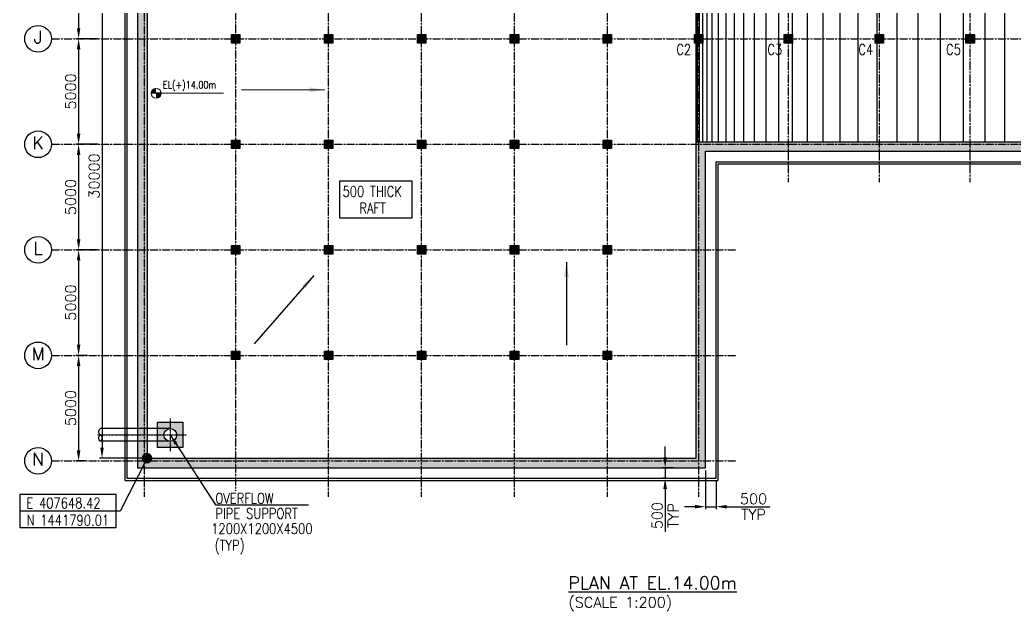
# Model space of a CAD drawing. Header units: millimetres. Extents: x -7644 to 230040, y 17031 to 222323.
# Drawn here: x 7706 to 54782, y 145647 to 173661 of the extents above; entities that cross this region are included whole.
import ezdxf
from ezdxf.enums import TextEntityAlignment as Align

# ---------------------------------------------------------------- set-up
doc = ezdxf.new("R2010")
doc.units = ezdxf.units.MM
doc.header["$LTSCALE"] = 4
doc.header["$MEASUREMENT"] = 0
doc.header["$PDMODE"] = 34
doc.linetypes.add('CENTER', pattern=[2, 1.25, -0.25, 0.25, -0.25])
doc.linetypes.add('HIDDEN', pattern=[0.375, 0.25, -0.125])
doc.layers.get('0').update_dxf_attribs({"color": 8})
doc.layers.add('C - E - Text 2.5', color=3, linetype='CENTER', lineweight=35)
doc.layers.add('Object', color=7, linetype='Continuous', lineweight=0)
for name, color, linetype in [('CENTER', 252, 'CENTER'), ('COLUMN', 7, 'Continuous'), ('DIM', 8, 'Continuous'), ('GD NAME', 6, 'CENTER'), ('GRID', 8, 'CENTER'), ('HATCH', 253, 'Continuous'), ('PCC', 8, 'HIDDEN'), ('PIPE LINE(MOTOR)', 142, 'Continuous'), ('RAMP', 1, 'Continuous'), ('RCC WALL', 7, 'Continuous'), ('txt-1', 7, 'Continuous'), ('txt-2', 7, 'Continuous')]:
    doc.layers.add(name, color=color, linetype=linetype)
doc.styles.add('Mano', font='romand.shx', dxfattribs={"height": 3})
doc.styles.add('ROMANS', font='ROMANS')
doc.dimstyles.new('1-75N', dxfattribs={"dimscale": 75, "dimtxt": 5, "dimasz": 5, "dimexe": 1.25, "dimexo": 1.25, "dimgap": 1.25, "dimtad": 1, "dimdec": 0, "dimdsep": 46, "dimtxsty": 'ROMANS', "dimcen": 1, "dimclrd": 8, "dimclre": 8, "dimclrt": 5, "dimadec": 0, "dimazin": 0, "dimtfac": 1, "dimtdec": 0, "dimtmove": 0, "dimatfit": 3, "dimfxl": 1, "dimarcsym": 0})

# ---------------------------------------------------------------- blocks, each defined once
blk = doc.blocks.new('*D92')
at = {"layer": 'DEFPOINTS', "color": 0, "transparency": 16777216}
for p in [(13725, 182890), (11596, 152891), (13725, 152891)]:
    blk.add_point(p, dxfattribs=at)
at = {"layer": 'DIM', "color": 8, "lineweight": -2, "transparency": 16777216}
for p, q in [((13600, 182890), (11471, 182890)), ((11596, 182390), (11596, 153391)), ((13600, 152891), (11471, 152891))]:
    blk.add_line(p, q, dxfattribs=at)
at = {"layer": 'DIM', "color": 8, "transparency": 16777216}
for points in [[(11512, 182390), (11679, 182390), (11596, 182890)], [(11512, 153391), (11679, 153391), (11596, 152891)]]:
    blk.add_solid(points, dxfattribs=at)
at = {"layer": 'DIM', "color": 5, "transparency": 16777216, "insert": (11221, 166260), "char_height": 500, "attachment_point": 5, "rotation": 90, "style": 'ROMANS'}
blk.add_mtext('30000', dxfattribs=at)
blk = doc.blocks.new('*D93')
at = {"layer": 'DEFPOINTS', "color": 0, "transparency": 16777216}
for p in [(40175, 152441), (40675, 151941), (40675, 150595)]:
    blk.add_point(p, dxfattribs=at)
at = {"layer": 'DIM', "color": 8, "lineweight": -2, "transparency": 16777216}
for p, q in [((40175, 152316), (40175, 150470)), ((40675, 151816), (40675, 150470)), ((39675, 150595), (39175, 150595)), ((40175, 150595), (40675, 150595)), ((41175, 150595), (43211, 150595))]:
    blk.add_line(p, q, dxfattribs=at)
at = {"layer": 'DIM', "color": 8, "transparency": 16777216}
for points in [[(39675, 150679), (39675, 150512), (40175, 150595)], [(41175, 150679), (41175, 150512), (40675, 150595)]]:
    blk.add_solid(points, dxfattribs=at)
at = {"layer": 'DIM', "color": 5, "transparency": 16777216, "char_height": 500, "attachment_point": 5, "style": 'ROMANS'}
for s, insert in [('500', (42443, 150970)), ('TYP', (42443, 150220))]:
    blk.add_mtext(s, dxfattribs=dict(at, insert=insert))
blk = doc.blocks.new('A$C0F1F3829')
at = {"layer": 'RAMP', "color": 252}
for p, q in [((13238, 15017), (-1762, 15017)), ((29163, 15017), (14163, 15017)), ((13238, 417), (-1762, 417))]:
    blk.add_line(p, q, dxfattribs=at)
for points in [[(-1762, 14967), (13238, 14967)], [(-1762, 14867), (13238, 14867)], [(-1762, 14717), (13238, 14717)], [(14163, 14967), (29163, 14967)], [(14163, 14867), (29163, 14867)], [(14163, 14717), (29163, 14717)], [(-1762, 14517), (13238, 14517)], [(-1762, 14267), (13238, 14267)], [(14163, 14517), (29163, 14517)], [(14163, 14267), (29163, 14267)], [(-1762, 13967), (13238, 13967)], [(14163, 13967), (29163, 13967)], [(-1762, 13617), (13238, 13617)], [(-1762, 13217), (13238, 13217)], [(14163, 13617), (29163, 13617)], [(14163, 13217), (29163, 13217)], [(-1762, 12767), (13238, 12767)], [(14163, 12767), (29163, 12767)], [(-1762, 12267), (13238, 12267)], [(14163, 12267), (29163, 12267)], [(-1762, 11717), (13238, 11717)], [(14163, 11717), (29163, 11717)], [(-1762, 11117), (13238, 11117)], [(14163, 11117), (29163, 11117)], [(-1762, 10467), (13238, 10467)], [(14163, 10467), (29163, 10467)], [(-1762, 9767), (13238, 9767)], [(14163, 9767), (29163, 9767)], [(-1762, 9017), (13238, 9017)], [(14163, 9017), (29163, 9017)], [(-1762, 8217), (13238, 8217)], [(14163, 8217), (29163, 8217)], [(-1762, 7367), (13238, 7367)], [(14163, 7367), (29163, 7367)], [(-1762, 6467), (13238, 6467)], [(14163, 6467), (29163, 6467)], [(-1762, 5517), (13238, 5517)], [(14163, 5517), (29163, 5517)], [(-1762, 4517), (13238, 4517)], [(14163, 4517), (29163, 4517)], [(-1762, 3467), (13238, 3467)], [(14163, 3467), (29163, 3467)], [(-1762, 2367), (13238, 2367)], [(14163, 2367), (29163, 2367)], [(-1762, 1340), (13238, 1340)], [(14163, 1340), (29163, 1340)], [(-1762, 417), (13238, 417)], [(14163, 417), (29163, 417)]]:
    blk.add_lwpolyline(points, dxfattribs=at)
blk = doc.blocks.new('*D102')
at = {"layer": 'DEFPOINTS', "color": 0, "transparency": 16777216}
for p in [(11877, 177765), (10487, 172765), (11525, 172765)]:
    blk.add_point(p, dxfattribs=at)
at = {"layer": 'DIM', "color": 8, "lineweight": -2, "transparency": 16777216}
for p, q in [((11752, 177765), (10362, 177765)), ((10487, 177265), (10487, 173265)), ((11400, 172765), (10362, 172765))]:
    blk.add_line(p, q, dxfattribs=at)
at = {"layer": 'DIM', "color": 8, "transparency": 16777216}
for points in [[(10403, 177265), (10570, 177265), (10487, 177765)], [(10403, 173265), (10570, 173265), (10487, 172765)]]:
    blk.add_solid(points, dxfattribs=at)
at = {"layer": 'DIM', "color": 5, "transparency": 16777216, "insert": (10112, 175265), "char_height": 500, "attachment_point": 5, "rotation": 90, "style": 'ROMANS'}
blk.add_mtext('5000', dxfattribs=at)
blk = doc.blocks.new('*D103')
at = {"layer": 'DEFPOINTS', "color": 0, "transparency": 16777216}
for p in [(11525, 172765), (10487, 167765), (11525, 167765)]:
    blk.add_point(p, dxfattribs=at)
at = {"layer": 'DIM', "color": 8, "lineweight": -2, "transparency": 16777216}
for p, q in [((11400, 172765), (10362, 172765)), ((10487, 172265), (10487, 168265)), ((11400, 167765), (10362, 167765))]:
    blk.add_line(p, q, dxfattribs=at)
at = {"layer": 'DIM', "color": 8, "transparency": 16777216}
for points in [[(10403, 172265), (10570, 172265), (10487, 172765)], [(10403, 168265), (10570, 168265), (10487, 167765)]]:
    blk.add_solid(points, dxfattribs=at)
at = {"layer": 'DIM', "color": 5, "transparency": 16777216, "insert": (10112, 170265), "char_height": 500, "attachment_point": 5, "rotation": 90, "style": 'ROMANS'}
blk.add_mtext('5000', dxfattribs=at)
blk = doc.blocks.new('*D104')
at = {"layer": 'DEFPOINTS', "color": 0, "transparency": 16777216}
for p in [(11525, 167765), (10487, 162765), (11525, 162765)]:
    blk.add_point(p, dxfattribs=at)
at = {"layer": 'DIM', "color": 8, "lineweight": -2, "transparency": 16777216}
for p, q in [((11400, 167765), (10362, 167765)), ((10487, 167265), (10487, 163265)), ((11400, 162765), (10362, 162765))]:
    blk.add_line(p, q, dxfattribs=at)
at = {"layer": 'DIM', "color": 8, "transparency": 16777216}
for points in [[(10403, 167265), (10570, 167265), (10487, 167765)], [(10403, 163265), (10570, 163265), (10487, 162765)]]:
    blk.add_solid(points, dxfattribs=at)
at = {"layer": 'DIM', "color": 5, "transparency": 16777216, "insert": (10112, 165265), "char_height": 500, "attachment_point": 5, "rotation": 90, "style": 'ROMANS'}
blk.add_mtext('5000', dxfattribs=at)
blk = doc.blocks.new('*D130')
at = {"layer": 'DEFPOINTS', "color": 0, "transparency": 16777216}
for p in [(10999, 162765), (10487, 157765), (10525, 157765)]:
    blk.add_point(p, dxfattribs=at)
at = {"layer": 'DIM', "color": 8, "lineweight": -2, "transparency": 16777216}
for p, q in [((10874, 162765), (10362, 162765)), ((10487, 162265), (10487, 158265)), ((10400, 157765), (10362, 157765))]:
    blk.add_line(p, q, dxfattribs=at)
at = {"layer": 'DIM', "color": 8, "transparency": 16777216}
for points in [[(10403, 162265), (10570, 162265), (10487, 162765)], [(10403, 158265), (10570, 158265), (10487, 157765)]]:
    blk.add_solid(points, dxfattribs=at)
at = {"layer": 'DIM', "color": 5, "transparency": 16777216, "insert": (10112, 160265), "char_height": 500, "attachment_point": 5, "rotation": 90, "style": 'ROMANS'}
blk.add_mtext('5000', dxfattribs=at)
blk = doc.blocks.new('*D131')
at = {"layer": 'DEFPOINTS', "color": 0, "transparency": 16777216}
for p in [(11029, 157765), (10487, 152765), (10940, 152765)]:
    blk.add_point(p, dxfattribs=at)
at = {"layer": 'DIM', "color": 8, "lineweight": -2, "transparency": 16777216}
for p, q in [((10904, 157765), (10362, 157765)), ((10487, 157265), (10487, 153265)), ((10815, 152765), (10362, 152765))]:
    blk.add_line(p, q, dxfattribs=at)
at = {"layer": 'DIM', "color": 8, "transparency": 16777216}
for points in [[(10403, 157265), (10570, 157265), (10487, 157765)], [(10403, 153265), (10570, 153265), (10487, 152765)]]:
    blk.add_solid(points, dxfattribs=at)
at = {"layer": 'DIM', "color": 5, "transparency": 16777216, "insert": (10112, 155265), "char_height": 500, "attachment_point": 5, "rotation": 90, "style": 'ROMANS'}
blk.add_mtext('5000', dxfattribs=at)
blk = doc.blocks.new('COL-AECS')
at = {"layer": 'HATCH'}
h = blk.add_hatch(color=256, dxfattribs=at)
h.dxf.hatch_style = 1
h.paths.add_polyline_path([(200, 200), (200, -200), (-200, -200), (-200, 200)])
at = {"layer": 'RCC WALL'}
blk.add_lwpolyline([(-200, -200), (200, -200), (200, 200), (-200, 200)], close=True, dxfattribs=at)
blk = doc.blocks.new('A$C0DDC0B59')
at = {"layer": 'HATCH'}
h = blk.add_hatch(color=256, dxfattribs=at)
h.dxf.hatch_style = 1
h.paths.add_polyline_path([(-300, 0), (-450, 0, -0.556523), (200, 403), (200, 224, 0.648232)], flags=17)
h.paths.add_polyline_path([(-335, -300), (200, -300), (200, -224, 0.213422), (300, 0), (450, 0, -0.6885)])
h.paths.add_polyline_path([(450, 0), (300, 0, 0.213422), (200, 224), (200, 403, -0.284915)], flags=17)
h.paths.add_polyline_path([(0, -300), (-335, -300, -0.184483), (-450, 0), (-300, 0, 0.414214)])
h.paths.add_polyline_path([(200, -300), (0, -300, 0.184483), (200, -224)], flags=17)
h.paths.add_polyline_path([(-300, -600), (-600, -600), (-600, -300), (-335, -300, 0.027731), (-300, -335)])
h.paths.add_polyline_path([(600, -600), (300, -600), (300, -335, 0.213305), (450, 0), (600, 0)])
h.paths.add_polyline_path([(600, 0), (450, 0, 0.284915), (200, 403), (200, 600), (600, 600)])
h.paths.add_polyline_path([(200, 403, 0.556523), (-450, 0), (-600, 0), (-600, 600), (200, 600)])
h.paths.add_polyline_path([(-335, -300), (-600, -300), (-600, 0), (-450, 0, 0.184483)])
h.paths.add_polyline_path([(300, -600), (-300, -600), (-300, -335, 0.382222), (300, -335)])
at = {"layer": 'CENTER', "ltscale": 0.1}
for points in [[(0, -3444), (0, 749)], [(-778, 0), (773, 0)]]:
    blk.add_lwpolyline(points, dxfattribs=at)
at = {"layer": 'PIPE LINE(MOTOR)', "linetype": 'HIDDEN'}
for points in [[(-300, 0), (-300, -3303)], [(300, 0), (300, -3303)]]:
    blk.add_lwpolyline(points, dxfattribs=at)
at = {"layer": 'PIPE LINE(MOTOR)'}
for points in [[(300, -3303, 0.563333), (0, -3303, -0.563333), (-300, -3303, -1.111131)], [(300, -3303, -0.563333), (0, -3303)]]:
    blk.add_lwpolyline(points, format="xyb", dxfattribs=at)
blk.add_circle((0, 0), 300, dxfattribs=at)
at = {"layer": 'RCC WALL'}
blk.add_lwpolyline([(-600, 600), (600, 600), (600, -600), (-600, -600)], close=True, dxfattribs=at)
blk = doc.blocks.new('*D127')
at = {"layer": 'DEFPOINTS', "color": 0, "transparency": 16777216}
for p in [(38781, 152441), (38258, 151941), (38439, 151941)]:
    blk.add_point(p, dxfattribs=at)
at = {"layer": 'DIM', "color": 8, "lineweight": -2, "transparency": 16777216}
for p, q in [((38258, 152941), (38258, 153441)), ((38656, 152441), (38133, 152441)), ((38258, 152441), (38258, 151941)), ((38314, 151941), (38133, 151941)), ((38258, 151441), (38258, 149405))]:
    blk.add_line(p, q, dxfattribs=at)
at = {"layer": 'DIM', "color": 8, "transparency": 16777216}
for points in [[(38175, 152941), (38341, 152941), (38258, 152441)], [(38175, 151441), (38341, 151441), (38258, 151941)]]:
    blk.add_solid(points, dxfattribs=at)
at = {"layer": 'DIM', "color": 5, "transparency": 16777216, "char_height": 500, "attachment_point": 5, "rotation": 90, "style": 'ROMANS'}
for s, insert in [('500', (37883, 150173)), ('TYP', (38633, 150173))]:
    blk.add_mtext(s, dxfattribs=dict(at, insert=insert))
blk = doc.blocks.new('A$C472B03D5')
at = {"layer": 'DIM'}
h = blk.add_hatch(color=1, dxfattribs=at)
h.dxf.hatch_style = 1
h.paths.add_polyline_path([(0, 0), (-238, 0), (-238, -238, 0.414214)])
h.paths.add_polyline_path([(-238, 0), (-238, 238, 0.414214), (-476, 0)])
at = {"layer": 'DIM', "color": 1}
blk.add_line((0, 0), (-476, 0), dxfattribs=at)
at = {"layer": 'Object'}
blk.add_lwpolyline([(0, 0), (2950, 0)], dxfattribs=at)
blk.add_circle((-238, 0), 238, dxfattribs=at)

msp = doc.modelspace()

# ---------------------------------------------------------------- hatches: boundary and pattern name
at = {"layer": 'HATCH'}
h = msp.add_hatch(color=256, dxfattribs=at)
h.dxf.hatch_style = 1
h.paths.add_polyline_path([(39725.2, 167890.3), (56825.2, 167890.3), (56825.3, 182890.3), (13725.2, 182890.3), (13725.2, 152890.5), (39725.2, 152890.5)], flags=16)
h.paths.add_polyline_path([(40175.2, 167440.3), (57525.2, 167440.3), (57525.3, 183340.3), (13275.2, 183340.3), (13275.2, 152440.5), (40175.2, 152440.5)])

# ---------------------------------------------------------------- linework, layer by layer
at = {"elevation": -30}
msp.add_lwpolyline([(12265.2, 151168.5), (7705.9, 151168.5), (7705.9, 149613.3), (12265.2, 149613.3)], close=True, dxfattribs=at)
at = {"layer": 'DIM', "color": 7, "linetype": 'Continuous'}
msp.add_lwpolyline([(26278.5, 166024.6), (22833.1, 166024.6), (22833.1, 164280.1), (26278.5, 164280.1)], close=True, dxfattribs=at)
at = {"layer": 'GRID'}
for points in [[(13600.2, 151067.2), (13600.2, 221059.9)], [(17925.2, 151346.2), (17925.2, 221059.9)], [(22325.2, 151067.2), (22325.2, 221059.9)], [(26725.2, 151067.2), (26725.2, 221059.9)], [(31125.2, 151067.2), (31125.2, 221059.9)], [(35525.2, 151067.2), (35525.2, 221059.9)], [(39850.2, 151067.2), (39850.2, 221059.9)], [(44100.2, 165969.1), (44100.2, 221059.9)], [(48400.2, 165969.1), (48400.2, 221059.9)], [(52700.2, 165969.1), (52700.2, 221059.9)], [(9197.6, 172765.3), (58935.7, 172765.3)], [(9197.6, 167765.3), (58935.7, 167765.3)], [(9197.6, 162765.3), (41605.6, 162765.3)], [(9197.6, 157765.3), (41605.6, 157765.3)], [(9197.6, 152765.3), (41605.6, 152765.3)]]:
    msp.add_lwpolyline(points, dxfattribs=at)
at = {"layer": 'PCC'}
msp.add_lwpolyline([(12675.2, 179152.8), (12675.2, 151840.5), (40775.2, 151840.5), (40775.2, 166840.3), (58125.2, 166840.2), (58125.2, 178603.2)], dxfattribs=at)
at = {"layer": 'RCC WALL'}
msp.add_lwpolyline([(58025.2, 188003.2), (58025.2, 199765.5), (40675.2, 199765.5), (40675.2, 214765.3), (12775.2, 214765.3), (12775.2, 151940.5), (40675.2, 151940.5), (40675.2, 166940.3), (58025.2, 166940.2), (58025.2, 178703.2)], dxfattribs=at)
for points in [[(40175.2, 167440.3), (57525.2, 167440.3), (57525.3, 183340.3), (13275.2, 183340.3), (13275.2, 152440.5), (40175.2, 152440.5)], [(39725.2, 167890.3), (56825.2, 167890.3), (56825.3, 182890.3), (13725.2, 182890.3), (13725.2, 152890.5), (39725.2, 152890.5)]]:
    msp.add_lwpolyline(points, close=True, dxfattribs=at)
at = {"layer": 'txt-1'}
for centre in [(8566, 172765.3), (8566, 167765.3), (8566, 162765.3), (8566, 157765.3), (8566, 152765.3)]:
    msp.add_circle(centre, 631.6, dxfattribs=at)

# ---------------------------------------------------------------- block references
at = {"xscale": -1, "rotation": 90}
msp.add_blockref('A$C0F1F3829', (54742.3, 197053.4), dxfattribs=at)
at = {"layer": 'COLUMN', "xscale": -1, "rotation": 90}
for p in [(17925.2, 172765.3), (22325.2, 172765.3), (26725.2, 172765.3), (31125.2, 172765.3), (35525.2, 172765.3), (39850.2, 172765.3), (44095.1, 172765.3), (48400.2, 172765.3), (52700.2, 172765.3), (17925.2, 167765.3), (22325.2, 167765.3), (26725.2, 167765.3), (31125.2, 167765.3), (35525.2, 167765.3), (17925.2, 162765.3), (22325.2, 162765.3), (26725.2, 162765.3), (31125.2, 162765.3), (35525.2, 162765.3), (17925.2, 157765.3), (22325.2, 157765.3), (26725.2, 157765.3), (31125.2, 157765.3), (35525.2, 157765.3)]:
    msp.add_blockref('COL-AECS', p, dxfattribs=at)
at = {"layer": 'GD NAME'}
msp.add_blockref('A$C472B03D5', (14394.3, 170182.3), dxfattribs=at)
at = {"layer": 'GD NAME', "color": 3, "rotation": 270}
msp.add_blockref('A$C0DDC0B59', (14825.2, 153993.1), dxfattribs=at)

# ---------------------------------------------------------------- texts
at = {"layer": 'C - E - Text 2.5', "style": 'Mano', "width": 0.8}
msp.add_text('EL(+)14.00m', height=350, dxfattribs=at).set_placement((14476, 170409.3))
at = {"layer": 'txt-1', "color": 6, "style": 'ROMANS'}
for s, p in [('J', (8566, 172841.1)), ('K', (8566, 167841.1)), ('L', (8566, 162841.1)), ('M', (8566, 157841.1)), ('N', (8566, 152841.1))]:
    msp.add_text(s, height=600, dxfattribs=at).set_placement(p, align=Align.MIDDLE_CENTER)
at = {"layer": 'txt-1', "style": 'ROMANS'}
msp.add_text('%%UPLAN AT EL.14.00m', height=600, dxfattribs=at).set_placement((33680.3, 146682))
at = {"layer": 'txt-2', "style": 'ROMANS', "width": 0.8}
for s, p in [('C2', (38784.9, 172006.4)), ('C3', (43094.2, 172006.4)), ('C4', (47406.7, 172006.4)), ('C5', (51562.1, 172006.4)), ('500 THICK', (22985.2, 165279.2)), ('RAFT', (23782.5, 164486.5)), ('OVERFLOW', (16959.4, 150739.7)), ('PIPE SUPPORT', (16957.8, 150023.1)), ('1200X1200X4500', (16765, 149302.6)), ('(TYP)', (16925.8, 148511.9))]:
    msp.add_text(s, height=500, rotation=0, dxfattribs=at).set_placement(p)
for s, p in [('E 407648.42', (9767, 150767.3, -60.1)), ('N 1441790.01', (9975.9, 149953.8, -60.1))]:
    msp.add_text(s, height=500, rotation=0, dxfattribs=at).set_placement(p, align=Align.MIDDLE_CENTER)
at = {"layer": 'txt-2', "style": 'ROMANS'}
msp.add_text('(SCALE 1:200)', height=500, dxfattribs=at).set_placement((33680.3, 145813.4))

# ---------------------------------------------------------------- dimensions: what is measured, and where the dimension line sits
at = {"layer": 'DIM', "color": 5}
dim = msp.add_linear_dim(base=(11595.8, 152890.5), p1=(13725.2, 182890.3), p2=(13725.2, 152890.5), angle=270, dimstyle='1-75N', override={"dimscale": 100}, dxfattribs=at)
dim.commit()
dim.dimension.update_dxf_attribs({"geometry": '*D92', "text_midpoint": (11595.8, 166259.8), "dimtype": 160})
for base, p1, p2, picture, middle in [((10486.6, 172765.3), (11876.7, 177765.3), (11525.2, 172765.3), '*D102', (10111.6, 175265.3)), ((10486.6, 167765.3), (11525.2, 172765.3), (11525.2, 167765.3), '*D103', (10111.6, 170265.3)), ((10486.6, 162765.3), (11525.2, 167765.3), (11525.2, 162765.3), '*D104', (10111.6, 165265.3)), ((10486.6, 157765.3), (10999.3, 162765.3), (10524.6, 157765.3), '*D130', (10111.6, 160265.3)), ((10486.6, 152765.3), (11029.1, 157765.3), (10939.7, 152765.3), '*D131', (10111.6, 155265.3))]:
    dim = msp.add_linear_dim(base=base, p1=p1, p2=p2, angle=270, dimstyle='1-75N', override={"dimscale": 100}, dxfattribs=at)
    dim.commit()
    dim.dimension.update_dxf_attribs({"geometry": picture, "text_midpoint": middle})
dim = msp.add_linear_dim(base=(38258, 151940.5), p1=(38780.8, 152440.5), p2=(38439.2, 151940.5), angle=270, text='<>\\XTYP', dimstyle='1-75N', override={"dimscale": 100}, dxfattribs=at)
dim.commit()
dim.dimension.update_dxf_attribs({"geometry": '*D127', "text_midpoint": (38258, 150172.6)})
dim = msp.add_linear_dim(base=(40675.2, 150595.3), p1=(40175.2, 152440.5), p2=(40675.2, 151940.5), angle=180, text='<>\\XTYP', dimstyle='1-75N', override={"dimscale": 100}, dxfattribs=at)
dim.commit()
dim.dimension.update_dxf_attribs({"geometry": '*D93', "text_midpoint": (42443, 150595.3), "dimtype": 160})

# ---------------------------------------------------------------- leaders
for points in [[(22123.5, 170347), (18196.4, 170333.9)], [(33581.8, 162179.6), (33594.9, 158252.4)], [(21623.4, 161543.3), (18806.7, 158313.7)]]:
    msp.add_leader(points, dimstyle='1-75N', override={"dimscale": 100, "dimasz": 7, "dimtad": 0}, dxfattribs=at)
at = {"layer": 'DIM'}
for points, override in [([(14825.2, 153995.8), (16966, 150685.9), (21373.3, 150685.9)], {"dimscale": 100, "dimtad": 0}), ([(13725.2, 152890.5, -30), (12458.9, 150390.9, -30), (7705.9, 150390.9, -30)], {"dimscale": 100, "dimtad": 0, "dimldrblk": 'Dot'})]:
    msp.add_leader(points, dimstyle='1-75N', override=override, dxfattribs=at)

doc.saveas('drawing.dxf')
